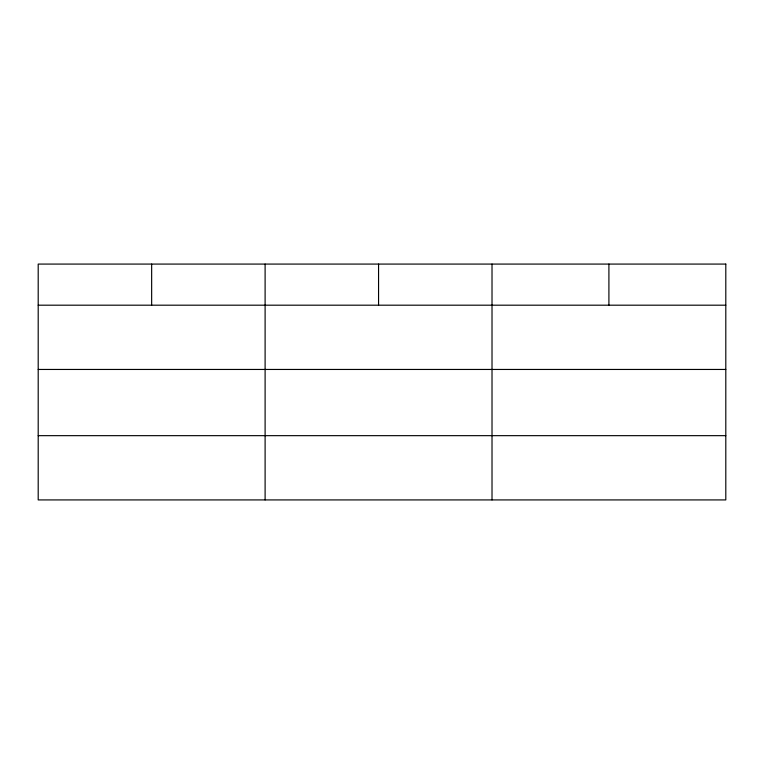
<?xml version="1.0" encoding="UTF-8"?>
<svg xmlns="http://www.w3.org/2000/svg" width="764" height="764" viewBox="0 0 764 764"><rect width="100%" height="100%" fill="white"/><g stroke="black" fill="none" stroke-linecap="round" stroke-linejoin="round"><path stroke-width="1.15" d="M38.2 305.189L725.8 305.189M38.2 369.451L725.8 369.451M38.2 435.661L725.8 435.661M608.908 264.077L608.908 305.189M492.016 264.077L492.016 499.923M378.562 264.077L378.562 305.189M265.108 264.077L265.108 499.923M151.654 264.077L151.654 305.189M725.8 264.077L38.2 264.077L38.2 499.923L725.8 499.923L725.8 264.077"/></g></svg>
